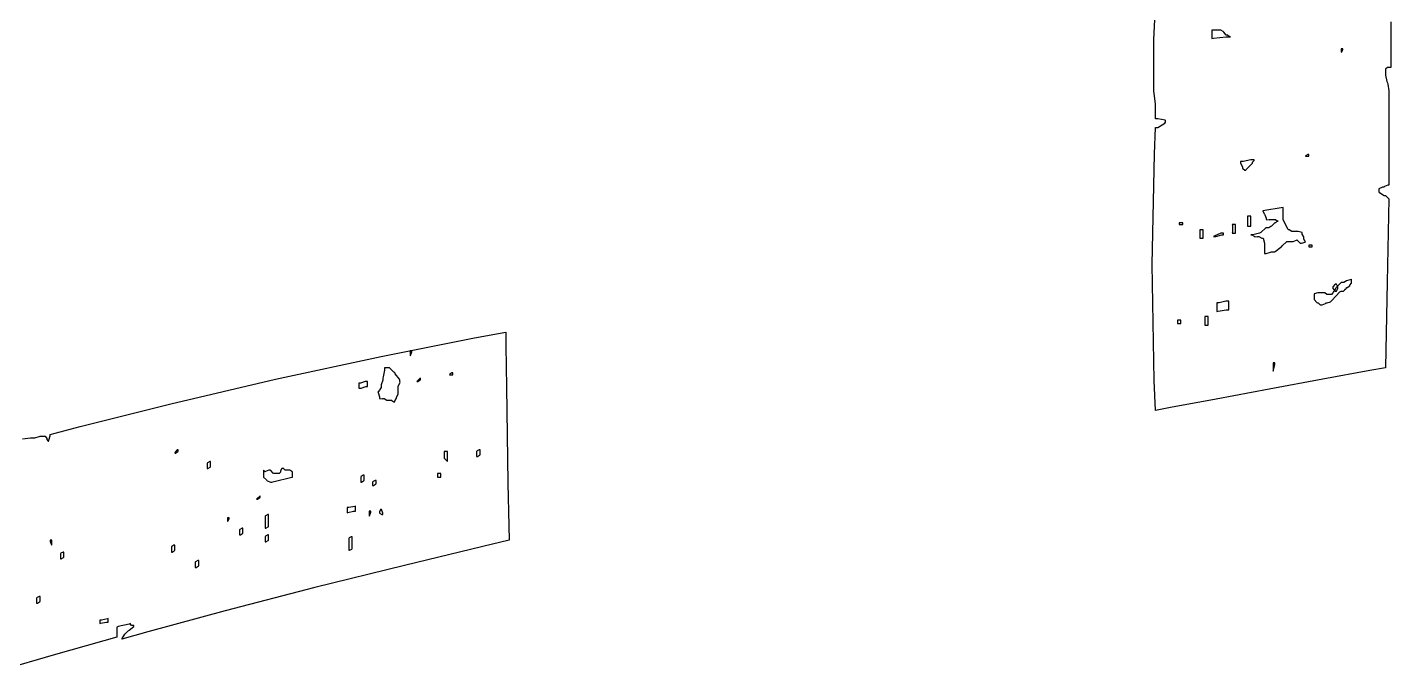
# Model space of a CAD drawing. Extents: x 59 to 294, y 65 to 304.
# Drawn here: x 119.26 to 147.46, y 272.38 to 285.67 of the extents above; entities that cross this region are included whole.
import ezdxf

# ---------------------------------------------------------------- set-up
doc = ezdxf.new("R2010")
doc.units = 0
doc.header["$MEASUREMENT"] = 0

msp = doc.modelspace()

# ---------------------------------------------------------------- linework, layer by layer
at = {"color": 7}
for points in [[(147.461, 285.778), (147.461, 285.44), (147.461, 285.327), (147.461, 285.266), (147.461, 285.127), (147.461, 285.08), (147.461, 285.018), (147.461, 284.879), (147.461, 284.832), (147.461, 284.832), (147.425, 284.832), (147.425, 284.832), (147.425, 284.832), (147.399, 284.832), (147.391, 284.832), (147.391, 284.832), (147.363, 284.807), (147.355, 284.798), (147.355, 284.798), (147.355, 284.772), (147.355, 284.762), (147.355, 284.762), (147.355, 284.737), (147.355, 284.728), (147.355, 284.675), (147.381, 284.543), (147.391, 284.515), (147.399, 284.489), (147.425, 284.35), (147.425, 284.303), (147.425, 284.074), (147.425, 283.559), (147.425, 283.387), (147.425, 283.14), (147.425, 282.585), (147.425, 282.399), (147.399, 282.399), (147.329, 282.373), (147.321, 282.363), (147.293, 282.363), (147.215, 282.328), (147.215, 282.328), (147.215, 282.328), (147.215, 282.302), (147.215, 282.292), (147.215, 282.292), (147.215, 282.258), (147.215, 282.258), (147.231, 282.25), (147.323, 282.186), (147.355, 282.186), (147.363, 282.178), (147.416, 282.126), (147.425, 282.116), (147.416, 281.773), (147.389, 280.398), (147.363, 278.987), (147.355, 278.624), (147.03, 278.566), (146.054, 278.387), (144.946, 278.183), (143.852, 277.979), (142.907, 277.802), (142.592, 277.742), (142.565, 278.36), (142.526, 280.763), (142.574, 283.042), (142.592, 283.597), (142.592, 283.597), (142.645, 283.597), (142.787, 283.687), (142.805, 283.704), (142.805, 283.704), (142.805, 283.731), (142.805, 283.74), (142.795, 283.749), (142.642, 283.774), (142.592, 283.774), (142.592, 283.774), (142.592, 283.934), (142.592, 283.986), (142.592, 284.074), (142.566, 284.304), (142.558, 284.339), (142.558, 284.427), (142.558, 284.626), (142.558, 284.692), (142.558, 284.745), (142.558, 284.865), (142.558, 284.904), (142.558, 285.032), (142.562, 285.415), (142.583, 285.822)], [(119.159, 277.152), (119.324, 277.177), (119.379, 277.177), (119.414, 277.177), (119.503, 277.205), (119.521, 277.213), (119.548, 277.213), (119.628, 277.213), (119.628, 277.213), (119.628, 277.213), (119.662, 277.161), (119.662, 277.143), (119.662, 277.143), (119.688, 277.107), (119.698, 277.107), (119.706, 277.125), (119.732, 277.217), (119.732, 277.247), (120.354, 277.409), (122.225, 277.877), (124.389, 278.387), (126.578, 278.856), (128.507, 279.242), (129.153, 279.364), (129.158, 279.08), (129.172, 278.226), (129.187, 277.239), (129.201, 276.24), (129.216, 275.355), (129.223, 275.06), (128.683, 274.931), (127.063, 274.538), (125.204, 274.078), (123.354, 273.597), (121.748, 273.163), (121.215, 273.014), (121.223, 273.024), (121.275, 273.112), (121.285, 273.12), (121.285, 273.12), (121.346, 273.182), (121.356, 273.19), (121.364, 273.2), (121.462, 273.273), (121.462, 273.297), (121.462, 273.297), (121.434, 273.297), (121.426, 273.297), (121.416, 273.297), (121.392, 273.324), (121.392, 273.333), (121.364, 273.324), (121.135, 273.272), (121.109, 273.262), (121.109, 273.21), (121.109, 273.09), (121.109, 273.05), (120.844, 272.98), (119.79, 272.679), (118.752, 272.38)]]:
    msp.add_lwpolyline(points, dxfattribs=at)
for points in [[(143.757, 285.433), (143.792, 285.443), (144.056, 285.467), (144.146, 285.467), (144.128, 285.467), (144.086, 285.503), (144.074, 285.503), (144.056, 285.503), (144.012, 285.565), (144.004, 285.574), (143.994, 285.583), (143.949, 285.61), (143.933, 285.61), (143.915, 285.61), (143.875, 285.61), (143.863, 285.61), (143.836, 285.61), (143.776, 285.61), (143.757, 285.61), (143.757, 285.565), (143.757, 285.466), (143.757, 285.433)], [(146.439, 285.151), (146.447, 285.16), (146.473, 285.206), (146.473, 285.221), (146.473, 285.221), (146.447, 285.221), (146.439, 285.221), (146.439, 285.204), (146.439, 285.164), (146.439, 285.151)], [(144.392, 282.751), (144.392, 282.751), (144.392, 282.751), (144.392, 282.751), (144.4, 282.743), (144.446, 282.715), (144.463, 282.715), (144.471, 282.725), (144.523, 282.779), (144.533, 282.787), (144.541, 282.797), (144.603, 282.858), (144.603, 282.858), (144.603, 282.876), (144.639, 282.915), (144.639, 282.928), (144.567, 282.928), (144.409, 282.892), (144.356, 282.892), (144.356, 282.858), (144.392, 282.779), (144.392, 282.751)], [(145.697, 282.998), (145.714, 282.998), (145.754, 282.998), (145.767, 282.998), (145.767, 282.998), (145.767, 283.034), (145.767, 283.034), (145.749, 283.034), (145.697, 283.008), (145.697, 282.998)], [(144.498, 281.553), (144.515, 281.553), (144.555, 281.553), (144.569, 281.553), (144.569, 281.606), (144.569, 281.725), (144.569, 281.763), (144.551, 281.763), (144.511, 281.763), (144.498, 281.763), (144.498, 281.711), (144.498, 281.593), (144.498, 281.553)], [(144.639, 281.34), (144.655, 281.34), (144.702, 281.335), (144.709, 281.34), (144.735, 281.34), (144.794, 281.304), (144.815, 281.304), (144.823, 281.304), (144.851, 281.2), (144.851, 281.164), (144.851, 281.12), (144.851, 281.021), (144.851, 280.988), (144.885, 280.988), (144.974, 281.015), (144.992, 281.023), (145.008, 281.023), (145.048, 281.023), (145.062, 281.023), (145.07, 281.033), (145.186, 281.12), (145.204, 281.128), (145.212, 281.146), (145.311, 281.234), (145.344, 281.234), (145.361, 281.234), (145.401, 281.234), (145.415, 281.234), (145.441, 281.234), (145.511, 281.262), (145.521, 281.27), (145.529, 281.262), (145.582, 281.209), (145.591, 281.2), (145.617, 281.2), (145.688, 281.226), (145.697, 281.234), (145.688, 281.234), (145.661, 281.288), (145.661, 281.304), (145.661, 281.332), (145.627, 281.391), (145.627, 281.41), (145.627, 281.42), (145.547, 281.446), (145.521, 281.446), (145.493, 281.446), (145.415, 281.446), (145.415, 281.446), (145.415, 281.446), (145.361, 281.481), (145.344, 281.481), (145.335, 281.491), (145.308, 281.553), (145.308, 281.553), (145.308, 281.553), (145.238, 281.685), (145.238, 281.729), (145.238, 281.783), (145.238, 281.901), (145.238, 281.94), (145.194, 281.932), (144.859, 281.879), (144.815, 281.869), (144.815, 281.869), (144.841, 281.809), (144.851, 281.799), (144.859, 281.791), (144.885, 281.718), (144.885, 281.693), (144.885, 281.693), (144.948, 281.685), (144.956, 281.693), (144.982, 281.693), (145.041, 281.693), (145.062, 281.693), (145.078, 281.693), (145.118, 281.657), (145.132, 281.657), (145.114, 281.657), (145.074, 281.623), (145.062, 281.623), (145.062, 281.623), (145, 281.562), (144.992, 281.553), (144.982, 281.544), (144.937, 281.517), (144.921, 281.517), (144.877, 281.517), (144.771, 281.42), (144.745, 281.41), (144.718, 281.402), (144.606, 281.376), (144.569, 281.376), (144.585, 281.376), (144.639, 281.35), (144.639, 281.34)], [(143.087, 281.587), (143.104, 281.587), (143.144, 281.587), (143.158, 281.587), (143.158, 281.587), (143.158, 281.623), (143.158, 281.623), (143.14, 281.623), (143.1, 281.623), (143.087, 281.623), (143.087, 281.623), (143.087, 281.597), (143.087, 281.587)], [(143.51, 281.304), (143.527, 281.304), (143.567, 281.304), (143.581, 281.304), (143.581, 281.348), (143.581, 281.448), (143.581, 281.481), (143.563, 281.481), (143.523, 281.481), (143.51, 281.481), (143.51, 281.437), (143.51, 281.337), (143.51, 281.304)], [(144.18, 281.41), (144.197, 281.41), (144.236, 281.41), (144.25, 281.41), (144.25, 281.455), (144.25, 281.554), (144.25, 281.587), (144.232, 281.587), (144.192, 281.587), (144.18, 281.587), (144.188, 281.57), (144.188, 281.428), (144.18, 281.41)], [(143.793, 281.34), (143.845, 281.34), (143.964, 281.376), (144.004, 281.376), (144.004, 281.376), (144.004, 281.402), (144.004, 281.41), (143.95, 281.41), (143.809, 281.35), (143.793, 281.34), (143.793, 281.34), (143.793, 281.34), (143.793, 281.34)], [(145.767, 281.128), (145.784, 281.128), (145.824, 281.128), (145.838, 281.128), (145.838, 281.128), (145.838, 281.164), (145.838, 281.164), (145.82, 281.164), (145.78, 281.164), (145.767, 281.164), (145.767, 281.164), (145.767, 281.138), (145.767, 281.128)], [(145.874, 280.035), (145.874, 280.035), (145.934, 279.975), (145.944, 279.965), (145.96, 279.965), (146, 279.929), (146.014, 279.929), (146.04, 279.929), (146.111, 279.957), (146.12, 279.965), (146.146, 279.965), (146.217, 279.991), (146.226, 279.999), (146.243, 280.017), (146.411, 280.195), (146.439, 280.212), (146.439, 280.212), (146.463, 280.212), (146.473, 280.212), (146.481, 280.212), (146.509, 280.238), (146.509, 280.246), (146.509, 280.246), (146.543, 280.274), (146.543, 280.282), (146.561, 280.282), (146.615, 280.318), (146.615, 280.318), (146.615, 280.336), (146.649, 280.376), (146.649, 280.388), (146.649, 280.406), (146.649, 280.446), (146.649, 280.458), (146.64, 280.45), (146.543, 280.422), (146.543, 280.422), (146.543, 280.422), (146.49, 280.388), (146.473, 280.388), (146.439, 280.388), (146.429, 280.38), (146.341, 280.291), (146.333, 280.282), (146.323, 280.274), (146.27, 280.186), (146.262, 280.176), (146.262, 280.176), (146.235, 280.142), (146.226, 280.142), (146.208, 280.142), (146.169, 280.142), (146.156, 280.142), (146.138, 280.142), (146.098, 280.176), (146.086, 280.176), (146.058, 280.176), (145.999, 280.176), (145.98, 280.176), (145.952, 280.176), (145.874, 280.151), (145.874, 280.142), (145.874, 280.115), (145.874, 280.056), (145.874, 280.035)], [(146.333, 280.352), (146.315, 280.352), (146.262, 280.3), (146.262, 280.282), (146.262, 280.265), (146.315, 280.212), (146.333, 280.212), (146.341, 280.212), (146.367, 280.265), (146.367, 280.282), (146.367, 280.3), (146.341, 280.352), (146.333, 280.352)], [(143.863, 279.789), (143.889, 279.798), (144.055, 279.823), (144.11, 279.823), (144.11, 279.867), (144.11, 279.966), (144.11, 279.999), (144.048, 279.999), (143.909, 279.965), (143.863, 279.965), (143.863, 279.921), (143.863, 279.822), (143.863, 279.789)], [(143.051, 279.54), (143.068, 279.54), (143.108, 279.54), (143.122, 279.54), (143.122, 279.558), (143.122, 279.6), (143.122, 279.612), (143.104, 279.612), (143.064, 279.612), (143.051, 279.612), (143.051, 279.594), (143.051, 279.54), (143.051, 279.54)], [(143.617, 279.506), (143.633, 279.506), (143.673, 279.506), (143.687, 279.506), (143.687, 279.55), (143.687, 279.649), (143.687, 279.683), (143.669, 279.683), (143.629, 279.683), (143.617, 279.683), (143.617, 279.638), (143.617, 279.539), (143.617, 279.506)], [(127.176, 278.871), (127.176, 278.871), (127.176, 278.871), (127.176, 278.871), (127.185, 278.88), (127.212, 278.953), (127.212, 278.977), (127.212, 278.977), (127.185, 278.977), (127.176, 278.977), (127.176, 278.951), (127.176, 278.892), (127.176, 278.871)], [(145.028, 278.554), (145.028, 278.554), (145.028, 278.554), (145.028, 278.554), (145.036, 278.572), (145.062, 278.692), (145.062, 278.73), (145.062, 278.73), (145.036, 278.73), (145.028, 278.73), (145.028, 278.686), (145.028, 278.587), (145.028, 278.554)], [(126.541, 277.989), (126.558, 277.989), (126.605, 277.983), (126.611, 277.989), (126.638, 277.989), (126.697, 277.953), (126.717, 277.953), (126.734, 277.953), (126.774, 277.953), (126.788, 277.953), (126.796, 277.945), (126.843, 277.919), (126.86, 277.919), (126.86, 277.937), (126.884, 277.981), (126.894, 277.989), (126.894, 278.016), (126.93, 278.076), (126.93, 278.095), (126.93, 278.095), (126.93, 278.149), (126.93, 278.165), (126.93, 278.183), (126.93, 278.235), (126.93, 278.235), (126.93, 278.235), (126.972, 278.325), (126.964, 278.342), (126.964, 278.378), (126.954, 278.387), (126.868, 278.501), (126.86, 278.518), (126.842, 278.536), (126.753, 278.624), (126.753, 278.624), (126.735, 278.624), (126.696, 278.624), (126.683, 278.624), (126.683, 278.624), (126.655, 278.624), (126.647, 278.624), (126.647, 278.572), (126.62, 278.439), (126.611, 278.412), (126.611, 278.368), (126.577, 278.269), (126.577, 278.235), (126.577, 278.219), (126.55, 278.175), (126.541, 278.165), (126.541, 278.165), (126.515, 278.129), (126.507, 278.129), (126.515, 278.113), (126.541, 278.021), (126.541, 277.989)], [(127.317, 278.342), (127.335, 278.342), (127.379, 278.369), (127.389, 278.378), (127.389, 278.378), (127.389, 278.404), (127.389, 278.412), (127.379, 278.404), (127.325, 278.351), (127.317, 278.342)], [(127.988, 278.482), (128.005, 278.482), (128.045, 278.482), (128.058, 278.482), (128.058, 278.482), (128.058, 278.51), (128.058, 278.518), (128.04, 278.518), (127.996, 278.492), (127.988, 278.482)], [(126.118, 278.201), (126.162, 278.201), (126.261, 278.235), (126.294, 278.235), (126.294, 278.263), (126.294, 278.322), (126.294, 278.342), (126.25, 278.342), (126.151, 278.306), (126.118, 278.306), (126.118, 278.28), (126.118, 278.222), (126.118, 278.201)], [(122.308, 276.86), (122.324, 276.86), (122.368, 276.886), (122.378, 276.895), (122.378, 276.931), (122.36, 276.931), (122.316, 276.878), (122.308, 276.86), (122.308, 276.86), (122.308, 276.86), (122.308, 276.86)], [(122.979, 276.542), (122.995, 276.542), (123.039, 276.57), (123.049, 276.578), (123.049, 276.605), (123.049, 276.665), (123.049, 276.684), (123.031, 276.684), (122.987, 276.658), (122.979, 276.648), (122.979, 276.622), (122.979, 276.563), (122.979, 276.542)], [(127.882, 276.754), (127.89, 276.746), (127.943, 276.693), (127.952, 276.684), (127.952, 276.738), (127.952, 276.856), (127.952, 276.895), (127.934, 276.895), (127.894, 276.895), (127.882, 276.895), (127.882, 276.86), (127.882, 276.782), (127.882, 276.754)], [(128.552, 276.79), (128.57, 276.79), (128.614, 276.816), (128.623, 276.824), (128.623, 276.852), (128.623, 276.911), (128.623, 276.931), (128.605, 276.931), (128.56, 276.904), (128.552, 276.895), (128.552, 276.868), (128.552, 276.811), (128.552, 276.79)], [(124.142, 276.508), (124.142, 276.508), (124.142, 276.455), (124.142, 276.437), (124.142, 276.419), (124.142, 276.38), (124.142, 276.365), (124.142, 276.365), (124.204, 276.305), (124.214, 276.295), (124.222, 276.287), (124.293, 276.261), (124.318, 276.261), (124.362, 276.271), (124.699, 276.357), (124.743, 276.365), (124.743, 276.393), (124.743, 276.453), (124.743, 276.472), (124.733, 276.481), (124.686, 276.508), (124.671, 276.508), (124.671, 276.508), (124.637, 276.508), (124.637, 276.508), (124.637, 276.508), (124.609, 276.508), (124.601, 276.508), (124.591, 276.508), (124.567, 276.534), (124.567, 276.542), (124.567, 276.542), (124.531, 276.542), (124.531, 276.542), (124.521, 276.542), (124.495, 276.49), (124.495, 276.472), (124.495, 276.463), (124.468, 276.437), (124.46, 276.437), (124.442, 276.437), (124.402, 276.437), (124.39, 276.437), (124.39, 276.437), (124.362, 276.437), (124.354, 276.437), (124.345, 276.447), (124.292, 276.499), (124.284, 276.508), (124.256, 276.508), (124.186, 276.481), (124.178, 276.472), (124.178, 276.472), (124.152, 276.503), (124.142, 276.508), (124.142, 276.508), (124.142, 276.508), (124.142, 276.508)], [(126.154, 276.261), (126.17, 276.261), (126.214, 276.287), (126.224, 276.295), (126.224, 276.323), (126.224, 276.382), (126.224, 276.401), (126.206, 276.401), (126.162, 276.375), (126.154, 276.365), (126.154, 276.339), (126.154, 276.281), (126.154, 276.261)], [(127.742, 276.365), (127.758, 276.365), (127.798, 276.365), (127.812, 276.365), (127.812, 276.383), (127.812, 276.425), (127.812, 276.437), (127.794, 276.437), (127.754, 276.437), (127.742, 276.437), (127.742, 276.419), (127.742, 276.365), (127.742, 276.365)], [(126.401, 276.189), (126.417, 276.189), (126.461, 276.217), (126.471, 276.225), (126.471, 276.243), (126.471, 276.283), (126.471, 276.295), (126.453, 276.295), (126.409, 276.271), (126.401, 276.261), (126.401, 276.243), (126.401, 276.203), (126.401, 276.189)], [(124.001, 275.908), (124.018, 275.908), (124.062, 275.934), (124.072, 275.942), (124.072, 275.978), (124.072, 275.978), (124.01, 275.918), (124.001, 275.908), (124.001, 275.908), (124.001, 275.908), (124.001, 275.908)], [(124.178, 275.307), (124.194, 275.307), (124.238, 275.335), (124.248, 275.343), (124.248, 275.405), (124.248, 275.544), (124.248, 275.59), (124.23, 275.59), (124.186, 275.565), (124.178, 275.555), (124.178, 275.493), (124.178, 275.354), (124.178, 275.307)], [(125.871, 275.626), (125.888, 275.635), (126.008, 275.66), (126.048, 275.66), (126.048, 275.688), (126.048, 275.747), (126.048, 275.766), (126.03, 275.758), (125.91, 275.732), (125.871, 275.732), (125.871, 275.705), (125.871, 275.646), (125.871, 275.626)], [(126.33, 275.555), (126.339, 275.565), (126.365, 275.637), (126.365, 275.66), (126.365, 275.66), (126.339, 275.66), (126.33, 275.66), (126.33, 275.634), (126.33, 275.576), (126.33, 275.555)], [(126.577, 275.696), (126.567, 275.696), (126.541, 275.644), (126.541, 275.626), (126.541, 275.617), (126.594, 275.59), (126.611, 275.59), (126.611, 275.617), (126.585, 275.696), (126.577, 275.696)], [(123.402, 275.449), (123.402, 275.449), (123.402, 275.449), (123.402, 275.449), (123.41, 275.459), (123.436, 275.504), (123.436, 275.519), (123.436, 275.519), (123.41, 275.519), (123.402, 275.519), (123.402, 275.503), (123.402, 275.463), (123.402, 275.449)], [(123.649, 275.167), (123.665, 275.167), (123.709, 275.194), (123.719, 275.203), (123.719, 275.229), (123.719, 275.288), (123.719, 275.307), (123.701, 275.307), (123.657, 275.282), (123.649, 275.273), (123.649, 275.247), (123.649, 275.187), (123.649, 275.167)], [(119.768, 274.954), (119.768, 274.982), (119.768, 275.041), (119.768, 275.06), (119.768, 275.06), (119.732, 275.06), (119.732, 275.06), (119.732, 275.034), (119.759, 274.964), (119.768, 274.954)], [(124.178, 275.026), (124.194, 275.026), (124.238, 275.052), (124.248, 275.06), (124.248, 275.088), (124.248, 275.147), (124.248, 275.167), (124.23, 275.167), (124.186, 275.141), (124.178, 275.131), (124.178, 275.105), (124.178, 275.047), (124.178, 275.026)], [(125.906, 274.85), (125.924, 274.85), (125.968, 274.876), (125.978, 274.884), (125.978, 274.946), (125.978, 275.086), (125.978, 275.131), (125.96, 275.131), (125.914, 275.106), (125.906, 275.096), (125.906, 275.036), (125.906, 274.896), (125.906, 274.85)], [(119.944, 274.673), (119.961, 274.673), (120.005, 274.7), (120.015, 274.708), (120.015, 274.735), (120.015, 274.794), (120.015, 274.814), (119.997, 274.814), (119.953, 274.788), (119.944, 274.778), (119.944, 274.752), (119.944, 274.694), (119.944, 274.673)], [(122.238, 274.814), (122.254, 274.814), (122.298, 274.841), (122.308, 274.85), (122.308, 274.876), (122.308, 274.935), (122.308, 274.954), (122.29, 274.954), (122.246, 274.93), (122.238, 274.92), (122.238, 274.894), (122.238, 274.835), (122.238, 274.814)], [(122.731, 274.497), (122.749, 274.497), (122.793, 274.523), (122.803, 274.531), (122.803, 274.559), (122.803, 274.618), (122.803, 274.638), (122.785, 274.638), (122.739, 274.611), (122.731, 274.602), (122.731, 274.575), (122.731, 274.518), (122.731, 274.497)], [(119.451, 273.756), (119.467, 273.756), (119.512, 273.783), (119.521, 273.792), (119.521, 273.818), (119.521, 273.877), (119.521, 273.896), (119.503, 273.896), (119.459, 273.871), (119.451, 273.862), (119.451, 273.836), (119.451, 273.776), (119.451, 273.756)], [(120.756, 273.333), (120.773, 273.342), (120.893, 273.367), (120.933, 273.367), (120.933, 273.385), (120.933, 273.426), (120.933, 273.439), (120.915, 273.43), (120.795, 273.403), (120.756, 273.403), (120.756, 273.403), (120.756, 273.351), (120.756, 273.333)]]:
    msp.add_lwpolyline(points, close=True, dxfattribs=at)

doc.saveas('drawing.dxf')
